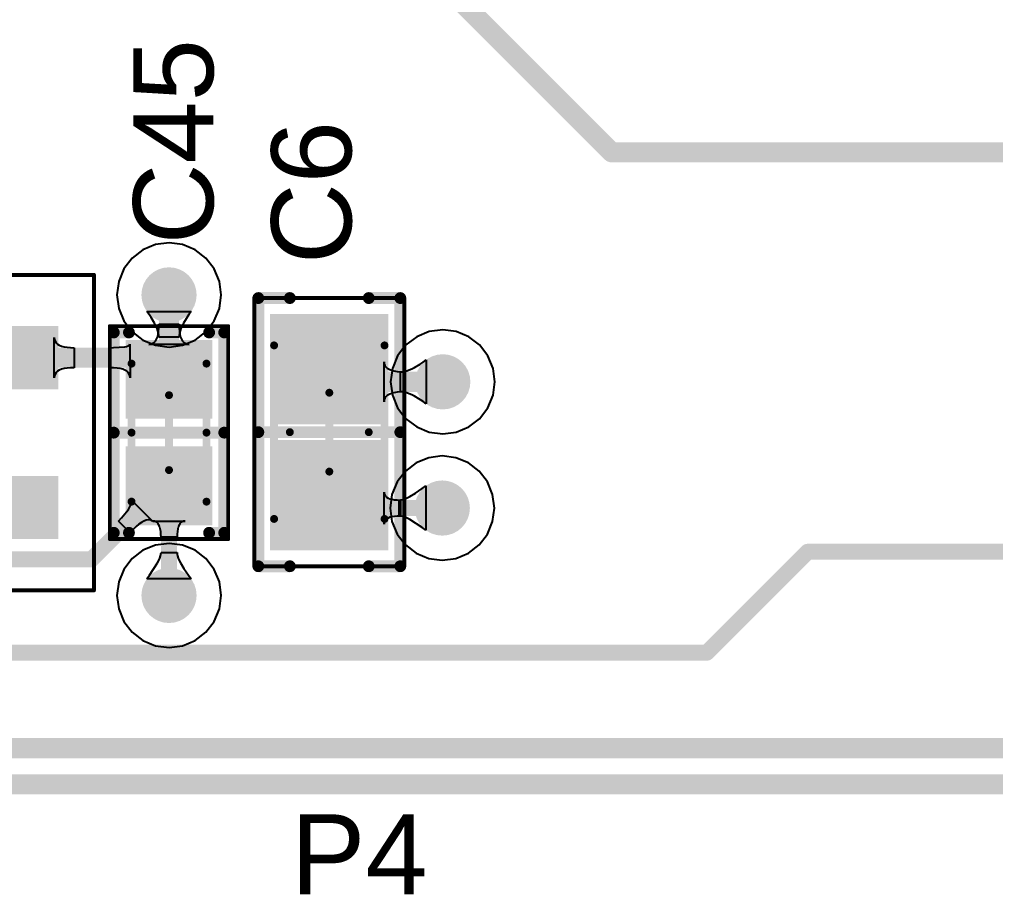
# Model space of a CAD drawing. Header units: inches. Extents: x -0.01 to 3.94, y -0.06 to 4.68.
# Drawn here: x 1.6454 to 2.1324, y 0.6007 to 1.0375 of the extents above; entities that cross this region are included whole.
import ezdxf

# ---------------------------------------------------------------- set-up
doc = ezdxf.new("R2010")
doc.units = ezdxf.units.IN
doc.header["$MEASUREMENT"] = 0
for name, color, linetype in [('Bottom Layer', 5, 'Continuous'), ('Int1 -GND)', 16, 'Continuous'), ('Int2 -PWR)', 76, 'Continuous'), ('Top 3D Body', 56, 'Continuous'), ('Top Courtyard', 56, 'Continuous'), ('Top Layer', 1, 'Continuous'), ('Top Overlay', 2, 'Continuous'), ('Top Paste', 8, 'Continuous'), ('Top Solder', 216, 'Continuous'), ('Via Holes', 16, 'Continuous')]:
    doc.layers.add(name, color=color, linetype=linetype)
doc.styles.add('Arial', font='', dxfattribs={"height": 0.2})
doc.styles.get('Arial').set_extended_font_data('Arial')

# ---------------------------------------------------------------- blocks, each defined once
blk = doc.blocks.new('A3DDA0BC_073E_4B18_9613_F713A7EC1E27_436')
at = {"layer": 'Top Layer'}
for points in [[(-0.07283465, 0.02362255), (-0.07283465, 0.05118165), (-0.02165355, 0.05118165), (-0.02165355, 0.02362255)], [(0.02165335, 0.02362255), (0.02165335, 0.05118165), (0.07283445, 0.05118165), (0.07283445, 0.02362255)], [(-0.07283465, -0.01377945), (-0.07283465, 0.01377965), (-0.02165355, 0.01377965), (-0.02165355, -0.01377945)], [(-0.07283465, -0.05118145), (-0.07283465, -0.02362235), (-0.02165355, -0.02362235), (-0.02165355, -0.05118145)], [(0.02165335, -0.05118145), (0.02165335, -0.02362235), (0.07283445, -0.02362235), (0.07283445, -0.05118145)]]:
    blk.add_hatch(color=1, dxfattribs=at).paths.add_polyline_path(points)
at = {"layer": 'Top Paste'}
for points in [[(-0.07283465, 0.02362255), (-0.07283465, 0.05118165), (-0.02165355, 0.05118165), (-0.02165355, 0.02362255)], [(0.02165335, 0.02362255), (0.02165335, 0.05118165), (0.07283445, 0.05118165), (0.07283445, 0.02362255)], [(-0.07283465, -0.01377945), (-0.07283465, 0.01377965), (-0.02165355, 0.01377965), (-0.02165355, -0.01377945)], [(-0.07283465, -0.05118145), (-0.07283465, -0.02362235), (-0.02165355, -0.02362235), (-0.02165355, -0.05118145)], [(0.02165335, -0.05118145), (0.02165335, -0.02362235), (0.07283445, -0.02362235), (0.07283445, -0.05118145)]]:
    blk.add_hatch(color=8, dxfattribs=at).paths.add_polyline_path(points)
at = {"layer": 'Top Solder'}
for points in [[(-0.07480315, 0.02165405), (-0.07480315, 0.05315015), (-0.01968505, 0.05315015), (-0.01968505, 0.02165405)], [(0.01968485, 0.02165405), (0.01968485, 0.05315015), (0.07480295, 0.05315015), (0.07480295, 0.02165405)], [(-0.07480315, -0.01574795), (-0.07480315, 0.01574815), (-0.01968505, 0.01574815), (-0.01968505, -0.01574795)], [(-0.07480315, -0.05314995), (-0.07480315, -0.02165385), (-0.01968505, -0.02165385), (-0.01968505, -0.05314995)], [(0.01968485, -0.05314995), (0.01968485, -0.02165385), (0.07480295, -0.02165385), (0.07480295, -0.05314995)]]:
    blk.add_hatch(color=216, dxfattribs=at).paths.add_polyline_path(points)
at = {"layer": 'Top 3D Body'}
for points in [[(-0.0334641, -0.0590559, 0.003937, 0.003937, 0), (-0.0334641, 0.0590561, 0.003937, 0.003937, 0)], [(-0.0334641, 0.0590561, 0.003937, 0.003937, 0), (0.0334639, 0.0590561, 0.003937, 0.003937, 0)], [(0.0334639, -0.0590559, 0.003937, 0.003937, 0), (0.0334639, 0.0590561, 0.003937, 0.003937, 0)], [(-0.0334641, -0.0590559, 0.003937, 0.003937, 0), (0.0334639, -0.0590559, 0.003937, 0.003937, 0)]]:
    blk.add_lwpolyline(points, format="xyseb", dxfattribs=at)
for points in [[(-0.0344483, 0.0590561, 0.0019685, 0.0019685, 1), (-0.0324799, 0.0590561, 0.0019685, 0.0019685, 1)], [(-0.0344483, 0.0590561, 0.0019685, 0.0019685, 1), (-0.0324799, 0.0590561, 0.0019685, 0.0019685, 1)], [(0.0324797, 0.0590561, 0.0019685, 0.0019685, 1), (0.0344481, 0.0590561, 0.0019685, 0.0019685, 1)], [(0.0324797, 0.0590561, 0.0019685, 0.0019685, 1), (0.0344481, 0.0590561, 0.0019685, 0.0019685, 1)], [(-0.0344483, -0.0590559, 0.0019685, 0.0019685, 1), (-0.0324799, -0.0590559, 0.0019685, 0.0019685, 1)], [(-0.0344483, -0.0590559, 0.0019685, 0.0019685, 1), (-0.0324799, -0.0590559, 0.0019685, 0.0019685, 1)], [(0.0324797, -0.0590559, 0.0019685, 0.0019685, 1), (0.0344481, -0.0590559, 0.0019685, 0.0019685, 1)], [(0.0324797, -0.0590559, 0.0019685, 0.0019685, 1), (0.0344481, -0.0590559, 0.0019685, 0.0019685, 1)]]:
    blk.add_lwpolyline(points, format="xyseb", close=True, dxfattribs=at)
at = {"layer": 'Top Courtyard'}
for points in [[(-0.0925201, -0.0787399, 0.0019685, 0.0019685, 0), (-0.0925201, 0.0787401, 0.0019685, 0.0019685, 0)], [(-0.0925201, 0.0787401, 0.0019685, 0.0019685, 0), (0.0925199, 0.0787401, 0.0019685, 0.0019685, 0)], [(0.0925199, -0.0787399, 0.0019685, 0.0019685, 0), (0.0925199, 0.0787401, 0.0019685, 0.0019685, 0)], [(-1e-07, -0.0196859, 0.003937, 0.003937, 0), (-1e-07, 0.0196861, 0.003937, 0.003937, 0)], [(-0.0196841, 1e-07, 0.003937, 0.003937, 0), (0.0196859, 1e-07, 0.003937, 0.003937, 0)], [(-0.0925201, -0.0787399, 0.0019685, 0.0019685, 0), (0.0925199, -0.0787399, 0.0019685, 0.0019685, 0)]]:
    blk.add_lwpolyline(points, format="xyseb", dxfattribs=at)
for points in [[(-0.0930122, 0.0787401, 0.0009842, 0.0009842, 1), (-0.092028, 0.0787401, 0.0009842, 0.0009842, 1)], [(-0.0930122, 0.0787401, 0.0009842, 0.0009842, 1), (-0.092028, 0.0787401, 0.0009842, 0.0009842, 1)], [(0.0920278, 0.0787401, 0.0009842, 0.0009842, 1), (0.093012, 0.0787401, 0.0009842, 0.0009842, 1)], [(0.0920278, 0.0787401, 0.0009842, 0.0009842, 1), (0.093012, 0.0787401, 0.0009842, 0.0009842, 1)], [(-0.0009843, 0.0196861, 0.0019685, 0.0019685, 1), (0.0009841, 0.0196861, 0.0019685, 0.0019685, 1)], [(-0.0206683, 1e-07, 0.0019685, 0.0019685, 1), (-0.0186999, 1e-07, 0.0019685, 0.0019685, 1)], [(0.0187017, 1e-07, 0.0019685, 0.0019685, 1), (0.0206701, 1e-07, 0.0019685, 0.0019685, 1)], [(-0.0009843, -0.0196859, 0.0019685, 0.0019685, 1), (0.0009841, -0.0196859, 0.0019685, 0.0019685, 1)], [(-0.0930122, -0.0787399, 0.0009842, 0.0009842, 1), (-0.092028, -0.0787399, 0.0009842, 0.0009842, 1)], [(-0.0930122, -0.0787399, 0.0009842, 0.0009842, 1), (-0.092028, -0.0787399, 0.0009842, 0.0009842, 1)], [(0.0920278, -0.0787399, 0.0009842, 0.0009842, 1), (0.093012, -0.0787399, 0.0009842, 0.0009842, 1)], [(0.0920278, -0.0787399, 0.0009842, 0.0009842, 1), (0.093012, -0.0787399, 0.0009842, 0.0009842, 1)]]:
    blk.add_lwpolyline(points, format="xyseb", close=True, dxfattribs=at)
at = {"layer": 'Top Overlay'}
for points in [[(-0.0423228, 0.0728347, 0.0098425, 0.0098425, 1), (-0.0521654, 0.0728347, 0.0098425, 0.0098425, 1)], [(-0.054626, 0.0728347, 0.0049212, 0.0049212, 1), (-0.0497048, 0.0728347, 0.0049212, 0.0049212, 1)], [(-0.0447834, 0.0728347, 0.0049212, 0.0049212, 1), (-0.0398622, 0.0728347, 0.0049212, 0.0049212, 1)], [(-0.0078746, 0.0590561, 0.003937, 0.003937, 1), (-0.0039376, 0.0590561, 0.003937, 0.003937, 1)], [(-0.0078746, 0.0590561, 0.003937, 0.003937, 1), (-0.0039376, 0.0590561, 0.003937, 0.003937, 1)], [(0.0039374, 0.0590561, 0.003937, 0.003937, 1), (0.0078744, 0.0590561, 0.003937, 0.003937, 1)], [(0.0039374, 0.0590561, 0.003937, 0.003937, 1), (0.0078744, 0.0590561, 0.003937, 0.003937, 1)], [(-0.0078746, -0.0590559, 0.003937, 0.003937, 1), (-0.0039376, -0.0590559, 0.003937, 0.003937, 1)], [(-0.0078746, -0.0590559, 0.003937, 0.003937, 1), (-0.0039376, -0.0590559, 0.003937, 0.003937, 1)], [(0.0039374, -0.0590559, 0.003937, 0.003937, 1), (0.0078744, -0.0590559, 0.003937, 0.003937, 1)], [(0.0039374, -0.0590559, 0.003937, 0.003937, 1), (0.0078744, -0.0590559, 0.003937, 0.003937, 1)]]:
    blk.add_lwpolyline(points, format="xyseb", close=True, dxfattribs=at)
for points in [[(-0.0059061, 0.0590561, 0.007874, 0.007874, 0), (0.0059059, 0.0590561, 0.007874, 0.007874, 0)], [(-0.0059061, -0.0590559, 0.007874, 0.007874, 0), (-0.0059061, 0.0590561, 0.007874, 0.007874, 0)], [(0.0059059, -0.0590559, 0.007874, 0.007874, 0), (0.0059059, 0.0590561, 0.007874, 0.007874, 0)], [(-0.0059061, -0.0590559, 0.007874, 0.007874, 0), (0.0059059, -0.0590559, 0.007874, 0.007874, 0)]]:
    blk.add_lwpolyline(points, format="xyseb", dxfattribs=at)
blk = doc.blocks.new('CAP_0603_1608_586')
at = {"layer": 'Top Layer'}
for points in [[(-0.04429065, -0.01968495), (-0.04429065, 0.01968515), (-0.008857550000000002, 0.01968515), (-0.008857549999999997, -0.01968495)], [(0.008857350000000003, -0.01968495), (0.008857349999999996, 0.01968515), (0.04429045, 0.01968515), (0.04429045, -0.01968495)]]:
    blk.add_hatch(color=1, dxfattribs=at).paths.add_polyline_path(points)
at = {"layer": 'Top Paste'}
for points in [[(-0.04429065, -0.01968495), (-0.04429065, 0.01968515), (-0.008857550000000002, 0.01968515), (-0.008857549999999997, -0.01968495)], [(0.008857350000000003, -0.01968495), (0.008857349999999996, 0.01968515), (0.04429045, 0.01968515), (0.04429045, -0.01968495)]]:
    blk.add_hatch(color=8, dxfattribs=at).paths.add_polyline_path(points)
at = {"layer": 'Top Solder'}
for points in [[(-0.04625915, -0.02165345), (-0.04625915, 0.02165365), (-0.006889050000000003, 0.02165365), (-0.006889049999999997, -0.02165345)], [(0.006888850000000003, -0.02165345), (0.006888849999999997, 0.02165365), (0.04625895, 0.02165365), (0.04625895, -0.02165345)]]:
    blk.add_hatch(color=216, dxfattribs=at).paths.add_polyline_path(points)
at = {"layer": 'Top 3D Body'}
for points in [[(0.0344479, 0.0187001, 0.003937, 0.003937, 0), (-0.0344481, 0.0187001, 0.003937, 0.003937, 0)], [(-0.0344481, -0.0186999, 0.003937, 0.003937, 0), (-0.0344481, 0.0187001, 0.003937, 0.003937, 0)], [(0.0344479, -0.0186999, 0.003937, 0.003937, 0), (0.0344479, 0.0187001, 0.003937, 0.003937, 0)], [(0.0344479, -0.0186999, 0.003937, 0.003937, 0), (-0.0344481, -0.0186999, 0.003937, 0.003937, 0)]]:
    blk.add_lwpolyline(points, format="xyseb", dxfattribs=at)
for points in [[(-0.0354323, 0.0187001, 0.0019685, 0.0019685, 1), (-0.0334639, 0.0187001, 0.0019685, 0.0019685, 1)], [(-0.0354323, 0.0187001, 0.0019685, 0.0019685, 1), (-0.0334639, 0.0187001, 0.0019685, 0.0019685, 1)], [(0.0334637, 0.0187001, 0.0019685, 0.0019685, 1), (0.0354321, 0.0187001, 0.0019685, 0.0019685, 1)], [(0.0334637, 0.0187001, 0.0019685, 0.0019685, 1), (0.0354321, 0.0187001, 0.0019685, 0.0019685, 1)], [(-0.0354323, -0.0186999, 0.0019685, 0.0019685, 1), (-0.0334639, -0.0186999, 0.0019685, 0.0019685, 1)], [(-0.0354323, -0.0186999, 0.0019685, 0.0019685, 1), (-0.0334639, -0.0186999, 0.0019685, 0.0019685, 1)], [(0.0334637, -0.0186999, 0.0019685, 0.0019685, 1), (0.0354321, -0.0186999, 0.0019685, 0.0019685, 1)], [(0.0334637, -0.0186999, 0.0019685, 0.0019685, 1), (0.0354321, -0.0186999, 0.0019685, 0.0019685, 1)]]:
    blk.add_lwpolyline(points, format="xyseb", close=True, dxfattribs=at)
at = {"layer": 'Top Courtyard'}
for points in [[(0.0531499, 0.0295281, 0.0019685, 0.0019685, 0), (-0.0531501, 0.0295281, 0.0019685, 0.0019685, 0)], [(-0.0531501, -0.0295279, 0.0019685, 0.0019685, 0), (-0.0531501, 0.0295281, 0.0019685, 0.0019685, 0)], [(0.0531499, -0.0295279, 0.0019685, 0.0019685, 0), (0.0531499, 0.0295281, 0.0019685, 0.0019685, 0)], [(-1e-07, -0.0186999, 0.003937, 0.003937, 0), (-1e-07, 0.0187001, 0.003937, 0.003937, 0)], [(0.0186999, 1e-07, 0.003937, 0.003937, 0), (-0.0187001, 1e-07, 0.003937, 0.003937, 0)], [(0.0531499, -0.0295279, 0.0019685, 0.0019685, 0), (-0.0531501, -0.0295279, 0.0019685, 0.0019685, 0)]]:
    blk.add_lwpolyline(points, format="xyseb", dxfattribs=at)
for points in [[(-0.0536422, 0.0295281, 0.0009842, 0.0009842, 1), (-0.052658, 0.0295281, 0.0009842, 0.0009842, 1)], [(-0.0536422, 0.0295281, 0.0009842, 0.0009842, 1), (-0.052658, 0.0295281, 0.0009842, 0.0009842, 1)], [(0.0526578, 0.0295281, 0.0009842, 0.0009842, 1), (0.053642, 0.0295281, 0.0009842, 0.0009842, 1)], [(0.0526578, 0.0295281, 0.0009842, 0.0009842, 1), (0.053642, 0.0295281, 0.0009842, 0.0009842, 1)], [(-0.0009843, 0.0187001, 0.0019685, 0.0019685, 1), (0.0009841, 0.0187001, 0.0019685, 0.0019685, 1)], [(-0.0196843, 1e-07, 0.0019685, 0.0019685, 1), (-0.0177159, 1e-07, 0.0019685, 0.0019685, 1)], [(0.0177157, 1e-07, 0.0019685, 0.0019685, 1), (0.0196841, 1e-07, 0.0019685, 0.0019685, 1)], [(-0.0009843, -0.0186999, 0.0019685, 0.0019685, 1), (0.0009841, -0.0186999, 0.0019685, 0.0019685, 1)], [(-0.0536422, -0.0295279, 0.0009842, 0.0009842, 1), (-0.052658, -0.0295279, 0.0009842, 0.0009842, 1)], [(-0.0536422, -0.0295279, 0.0009842, 0.0009842, 1), (-0.052658, -0.0295279, 0.0009842, 0.0009842, 1)], [(0.0526578, -0.0295279, 0.0009842, 0.0009842, 1), (0.053642, -0.0295279, 0.0009842, 0.0009842, 1)], [(0.0526578, -0.0295279, 0.0009842, 0.0009842, 1), (0.053642, -0.0295279, 0.0009842, 0.0009842, 1)]]:
    blk.add_lwpolyline(points, format="xyseb", close=True, dxfattribs=at)
at = {"layer": 'Top Overlay'}
for points in [[(-0.0500001, 0.0200001, 0.0059055, 0.0059055, 0), (-0.0500001, 0.0275601, 0.0059055, 0.0059055, 0)], [(0.0499999, 0.0275601, 0.0059055, 0.0059055, 0), (-0.0500001, 0.0275601, 0.0059055, 0.0059055, 0)], [(-1e-07, -0.0275599, 0.0059055, 0.0059055, 0), (-1e-07, 0.0275601, 0.0059055, 0.0059055, 0)], [(0.0499999, 0.0200001, 0.0059055, 0.0059055, 0), (0.0499999, 0.0275601, 0.0059055, 0.0059055, 0)], [(-0.0500001, -0.0275599, 0.0059055, 0.0059055, 0), (-0.0500001, -0.0199999, 0.0059055, 0.0059055, 0)], [(0.0499999, -0.0275599, 0.0059055, 0.0059055, 0), (0.0499999, -0.0199999, 0.0059055, 0.0059055, 0)], [(0.0499999, -0.0275599, 0.0059055, 0.0059055, 0), (-0.0500001, -0.0275599, 0.0059055, 0.0059055, 0)]]:
    blk.add_lwpolyline(points, format="xyseb", dxfattribs=at)
for points in [[(-0.0514765, 0.0275601, 0.0029527, 0.0029527, 1), (-0.0485237, 0.0275601, 0.0029527, 0.0029527, 1)], [(-0.0514765, 0.0275601, 0.0029527, 0.0029527, 1), (-0.0485237, 0.0275601, 0.0029527, 0.0029527, 1)], [(-0.0014765, 0.0275601, 0.0029527, 0.0029527, 1), (0.0014763, 0.0275601, 0.0029527, 0.0029527, 1)], [(0.0485235, 0.0275601, 0.0029527, 0.0029527, 1), (0.0514763, 0.0275601, 0.0029527, 0.0029527, 1)], [(0.0485235, 0.0275601, 0.0029527, 0.0029527, 1), (0.0514763, 0.0275601, 0.0029527, 0.0029527, 1)], [(-0.0514765, 0.0200001, 0.0029527, 0.0029527, 1), (-0.0485237, 0.0200001, 0.0029527, 0.0029527, 1)], [(0.0485235, 0.0200001, 0.0029527, 0.0029527, 1), (0.0514763, 0.0200001, 0.0029527, 0.0029527, 1)], [(-0.0514765, -0.0199999, 0.0029527, 0.0029527, 1), (-0.0485237, -0.0199999, 0.0029527, 0.0029527, 1)], [(0.0485235, -0.0199999, 0.0029527, 0.0029527, 1), (0.0514763, -0.0199999, 0.0029527, 0.0029527, 1)], [(-0.0514765, -0.0275599, 0.0029527, 0.0029527, 1), (-0.0485237, -0.0275599, 0.0029527, 0.0029527, 1)], [(-0.0514765, -0.0275599, 0.0029527, 0.0029527, 1), (-0.0485237, -0.0275599, 0.0029527, 0.0029527, 1)], [(-0.0014765, -0.0275599, 0.0029527, 0.0029527, 1), (0.0014763, -0.0275599, 0.0029527, 0.0029527, 1)], [(0.0485235, -0.0275599, 0.0029527, 0.0029527, 1), (0.0514763, -0.0275599, 0.0029527, 0.0029527, 1)], [(0.0485235, -0.0275599, 0.0029527, 0.0029527, 1), (0.0514763, -0.0275599, 0.0029527, 0.0029527, 1)]]:
    blk.add_lwpolyline(points, format="xyseb", close=True, dxfattribs=at)
blk = doc.blocks.new('CAP_0805_2012_625')
at = {"layer": 'Top Layer'}
for points in [[(-0.05708675, -0.02755885000000001), (-0.05708675, 0.02755924999999999), (-0.005905650000000006, 0.02755925000000001), (-0.005905649999999994, -0.02755885)], [(0.005905250000000006, -0.02755885000000001), (0.005905249999999994, 0.02755924999999999), (0.05708635, 0.02755925000000001), (0.05708635, -0.02755885)]]:
    blk.add_hatch(color=1, dxfattribs=at).paths.add_polyline_path(points)
at = {"layer": 'Top Paste'}
for points in [[(-0.05708675, -0.02755885000000001), (-0.05708675, 0.02755924999999999), (-0.005905650000000006, 0.02755925000000001), (-0.005905649999999994, -0.02755885)], [(0.005905250000000006, -0.02755885000000001), (0.005905249999999994, 0.02755924999999999), (0.05708635, 0.02755925000000001), (0.05708635, -0.02755885)]]:
    blk.add_hatch(color=8, dxfattribs=at).paths.add_polyline_path(points)
at = {"layer": 'Top Solder'}
for points in [[(-0.05905525, -0.02952735), (-0.05905525, 0.02952774999999999), (-0.003937150000000006, 0.02952775000000001), (-0.003937149999999994, -0.02952734999999999)], [(0.003936750000000006, -0.02952735), (0.003936749999999994, 0.02952774999999999), (0.05905485, 0.02952775000000001), (0.05905485, -0.02952734999999999)]]:
    blk.add_hatch(color=216, dxfattribs=at).paths.add_polyline_path(points)
at = {"layer": 'Top 3D Body'}
for points in [[(0.0433078, 0.0275582, 0.003937, 0.003937, 0), (-0.0433062, 0.0275582, 0.003937, 0.003937, 0)], [(-0.0433062, -0.0275598, 0.003937, 0.003937, 0), (-0.0433062, 0.0275582, 0.003937, 0.003937, 0)], [(0.0433078, -0.0275598, 0.003937, 0.003937, 0), (0.0433078, 0.0275582, 0.003937, 0.003937, 0)], [(0.0433078, -0.0275598, 0.003937, 0.003937, 0), (-0.0433062, -0.0275598, 0.003937, 0.003937, 0)]]:
    blk.add_lwpolyline(points, format="xyseb", dxfattribs=at)
for points in [[(-0.0442904, 0.0275582, 0.0019685, 0.0019685, 1), (-0.042322, 0.0275582, 0.0019685, 0.0019685, 1)], [(-0.0442904, 0.0275582, 0.0019685, 0.0019685, 1), (-0.042322, 0.0275582, 0.0019685, 0.0019685, 1)], [(0.0423236, 0.0275582, 0.0019685, 0.0019685, 1), (0.044292, 0.0275582, 0.0019685, 0.0019685, 1)], [(0.0423236, 0.0275582, 0.0019685, 0.0019685, 1), (0.044292, 0.0275582, 0.0019685, 0.0019685, 1)], [(-0.0442904, -0.0275598, 0.0019685, 0.0019685, 1), (-0.042322, -0.0275598, 0.0019685, 0.0019685, 1)], [(-0.0442904, -0.0275598, 0.0019685, 0.0019685, 1), (-0.042322, -0.0275598, 0.0019685, 0.0019685, 1)], [(0.0423236, -0.0275598, 0.0019685, 0.0019685, 1), (0.044292, -0.0275598, 0.0019685, 0.0019685, 1)], [(0.0423236, -0.0275598, 0.0019685, 0.0019685, 1), (0.044292, -0.0275598, 0.0019685, 0.0019685, 1)]]:
    blk.add_lwpolyline(points, format="xyseb", close=True, dxfattribs=at)
at = {"layer": 'Top Courtyard'}
for points in [[(0.0669298, 0.0374022, 0.0019685, 0.0019685, 0), (-0.0669282, 0.0374022, 0.0019685, 0.0019685, 0)], [(-0.0669282, -0.0374018, 0.0019685, 0.0019685, 0), (-0.0669282, 0.0374022, 0.0019685, 0.0019685, 0)], [(0.0669298, -0.0374018, 0.0019685, 0.0019685, 0), (0.0669298, 0.0374022, 0.0019685, 0.0019685, 0)], [(-2e-07, -0.0196858, 0.003937, 0.003937, 0), (-2e-07, 0.0196842, 0.003937, 0.003937, 0)], [(0.0196858, 2e-07, 0.003937, 0.003937, 0), (-0.0196842, 2e-07, 0.003937, 0.003937, 0)], [(0.0669298, -0.0374018, 0.0019685, 0.0019685, 0), (-0.0669282, -0.0374018, 0.0019685, 0.0019685, 0)]]:
    blk.add_lwpolyline(points, format="xyseb", dxfattribs=at)
for points in [[(-0.0674203, 0.0374022, 0.0009842, 0.0009842, 1), (-0.0664361, 0.0374022, 0.0009842, 0.0009842, 1)], [(-0.0674203, 0.0374022, 0.0009842, 0.0009842, 1), (-0.0664361, 0.0374022, 0.0009842, 0.0009842, 1)], [(0.0664377, 0.0374022, 0.0009842, 0.0009842, 1), (0.0674219, 0.0374022, 0.0009842, 0.0009842, 1)], [(0.0664377, 0.0374022, 0.0009842, 0.0009842, 1), (0.0674219, 0.0374022, 0.0009842, 0.0009842, 1)], [(-0.0009844, 0.0196842, 0.0019685, 0.0019685, 1), (0.000984, 0.0196842, 0.0019685, 0.0019685, 1)], [(-0.0206684, 2e-07, 0.0019685, 0.0019685, 1), (-0.0187, 2e-07, 0.0019685, 0.0019685, 1)], [(0.0187016, 2e-07, 0.0019685, 0.0019685, 1), (0.02067, 2e-07, 0.0019685, 0.0019685, 1)], [(-0.0009844, -0.0196858, 0.0019685, 0.0019685, 1), (0.000984, -0.0196858, 0.0019685, 0.0019685, 1)], [(-0.0674203, -0.0374018, 0.0009842, 0.0009842, 1), (-0.0664361, -0.0374018, 0.0009842, 0.0009842, 1)], [(-0.0674203, -0.0374018, 0.0009842, 0.0009842, 1), (-0.0664361, -0.0374018, 0.0009842, 0.0009842, 1)], [(0.0664377, -0.0374018, 0.0009842, 0.0009842, 1), (0.0674219, -0.0374018, 0.0009842, 0.0009842, 1)], [(0.0664377, -0.0374018, 0.0009842, 0.0009842, 1), (0.0674219, -0.0374018, 0.0009842, 0.0009842, 1)]]:
    blk.add_lwpolyline(points, format="xyseb", close=True, dxfattribs=at)
at = {"layer": 'Top Overlay'}
for points in [[(-0.0669282, 0.0196842, 0.0059055, 0.0059055, 0), (-0.0669282, 0.0354322, 0.0059055, 0.0059055, 0)], [(0.0669298, 0.0354322, 0.0059055, 0.0059055, 0), (-0.0669282, 0.0354322, 0.0059055, 0.0059055, 0)], [(-2e-07, -0.0354338, 0.0059055, 0.0059055, 0), (-2e-07, 0.0354322, 0.0059055, 0.0059055, 0)], [(0.0669298, 0.0196842, 0.0059055, 0.0059055, 0), (0.0669298, 0.0354322, 0.0059055, 0.0059055, 0)], [(-0.0669282, -0.0354338, 0.0059055, 0.0059055, 0), (-0.0669282, -0.0196858, 0.0059055, 0.0059055, 0)], [(0.0669298, -0.0354338, 0.0059055, 0.0059055, 0), (0.0669298, -0.0196858, 0.0059055, 0.0059055, 0)], [(0.0669298, -0.0354338, 0.0059055, 0.0059055, 0), (-0.0669282, -0.0354338, 0.0059055, 0.0059055, 0)]]:
    blk.add_lwpolyline(points, format="xyseb", dxfattribs=at)
for points in [[(-0.0684046, 0.0354322, 0.0029527, 0.0029527, 1), (-0.0654518, 0.0354322, 0.0029527, 0.0029527, 1)], [(-0.0684046, 0.0354322, 0.0029527, 0.0029527, 1), (-0.0654518, 0.0354322, 0.0029527, 0.0029527, 1)], [(-0.0014766, 0.0354322, 0.0029527, 0.0029527, 1), (0.0014762, 0.0354322, 0.0029527, 0.0029527, 1)], [(0.0654534, 0.0354322, 0.0029527, 0.0029527, 1), (0.0684062, 0.0354322, 0.0029527, 0.0029527, 1)], [(0.0654534, 0.0354322, 0.0029527, 0.0029527, 1), (0.0684062, 0.0354322, 0.0029527, 0.0029527, 1)], [(-0.0684046, 0.0196842, 0.0029527, 0.0029527, 1), (-0.0654518, 0.0196842, 0.0029527, 0.0029527, 1)], [(0.0654534, 0.0196842, 0.0029527, 0.0029527, 1), (0.0684062, 0.0196842, 0.0029527, 0.0029527, 1)], [(-0.0684046, -0.0196858, 0.0029527, 0.0029527, 1), (-0.0654518, -0.0196858, 0.0029527, 0.0029527, 1)], [(0.0654534, -0.0196858, 0.0029527, 0.0029527, 1), (0.0684062, -0.0196858, 0.0029527, 0.0029527, 1)], [(-0.0684046, -0.0354338, 0.0029527, 0.0029527, 1), (-0.0654518, -0.0354338, 0.0029527, 0.0029527, 1)], [(-0.0684046, -0.0354338, 0.0029527, 0.0029527, 1), (-0.0654518, -0.0354338, 0.0029527, 0.0029527, 1)], [(-0.0014766, -0.0354338, 0.0029527, 0.0029527, 1), (0.0014762, -0.0354338, 0.0029527, 0.0029527, 1)], [(0.0654534, -0.0354338, 0.0029527, 0.0029527, 1), (0.0684062, -0.0354338, 0.0029527, 0.0029527, 1)], [(0.0654534, -0.0354338, 0.0029527, 0.0029527, 1), (0.0684062, -0.0354338, 0.0029527, 0.0029527, 1)]]:
    blk.add_lwpolyline(points, format="xyseb", close=True, dxfattribs=at)

msp = doc.modelspace()

# ---------------------------------------------------------------- hatches: boundary and pattern name
at = {"layer": 'Bottom Layer'}
h = msp.add_hatch(color=5, dxfattribs=at)
edge = h.paths.add_edge_path()
edge.add_arc((1.72, 0.9), 0.0137795, 0, 360)
h = msp.add_hatch(color=5, dxfattribs=at)
edge = h.paths.add_edge_path()
edge.add_arc((1.8566148, 0.8566148), 0.0137795, 0, 360)
h = msp.add_hatch(color=5, dxfattribs=at)
edge = h.paths.add_edge_path()
edge.add_arc((1.8563772, 0.7936228), 0.0137795, 0, 360)
h = msp.add_hatch(color=5, dxfattribs=at)
edge = h.paths.add_edge_path()
edge.add_arc((1.7200001, 0.7500001), 0.0137795, 0, 360)
at = {"layer": 'Int1 -GND)'}
h = msp.add_hatch(color=7, dxfattribs=at)
edge = h.paths.add_edge_path()
edge.add_arc((1.72, 0.9), 0.0137795, 0, 360)
h = msp.add_hatch(color=7, dxfattribs=at)
edge = h.paths.add_edge_path()
edge.add_arc((1.8566148, 0.8566148), 0.0137795, 0, 360)
h = msp.add_hatch(color=7, dxfattribs=at)
edge = h.paths.add_edge_path()
edge.add_arc((1.8563772, 0.7936228), 0.0137795, 0, 360)
h = msp.add_hatch(color=7, dxfattribs=at)
edge = h.paths.add_edge_path()
edge.add_arc((1.7200001, 0.7500001), 0.0137795, 0, 360)
at = {"layer": 'Int2 -PWR)'}
h = msp.add_hatch(color=7, dxfattribs=at)
edge = h.paths.add_edge_path()
edge.add_arc((1.72, 0.9), 0.0137795, 0, 360)
h = msp.add_hatch(color=7, dxfattribs=at)
edge = h.paths.add_edge_path()
edge.add_arc((1.8566148, 0.8566148), 0.0137795, 0, 360)
h = msp.add_hatch(color=7, dxfattribs=at)
edge = h.paths.add_edge_path()
edge.add_arc((1.8563772, 0.7936228), 0.0137795, 0, 360)
h = msp.add_hatch(color=7, dxfattribs=at)
edge = h.paths.add_edge_path()
edge.add_arc((1.7200001, 0.7500001), 0.0137795, 0, 360)
at = {"layer": 'Top Layer'}
h = msp.add_hatch(color=1, dxfattribs=at)
edge = h.paths.add_edge_path()
edge.add_arc((1.72, 0.9), 0.0137795, 0, 360)
h = msp.add_hatch(color=1, dxfattribs=at)
edge = h.paths.add_edge_path()
edge.add_arc((1.8566148, 0.8566148), 0.0137795, 0, 360)
h = msp.add_hatch(color=1, dxfattribs=at)
edge = h.paths.add_edge_path()
edge.add_arc((1.8563772, 0.7936228), 0.0137795, 0, 360)
h = msp.add_hatch(color=1, dxfattribs=at)
edge = h.paths.add_edge_path()
edge.add_arc((1.7200001, 0.7500001), 0.0137795, 0, 360)
at = {"layer": 'Via Holes'}
h = msp.add_hatch(color=7, dxfattribs=at)
edge = h.paths.add_edge_path()
edge.add_arc((1.72, 0.9), 0.0068897, 0, 360)
h = msp.add_hatch(color=7, dxfattribs=at)
edge = h.paths.add_edge_path()
edge.add_arc((1.8566148, 0.8566148), 0.0068897, 0, 360)
h = msp.add_hatch(color=7, dxfattribs=at)
edge = h.paths.add_edge_path()
edge.add_arc((1.8563772, 0.7936228), 0.0068897, 0, 360)
h = msp.add_hatch(color=7, dxfattribs=at)
edge = h.paths.add_edge_path()
edge.add_arc((1.7200001, 0.7500001), 0.0068897, 0, 360)

# ---------------------------------------------------------------- linework, layer by layer
at = {"layer": 'Bottom Layer'}
for points in [[(1.7132204, 1.1989076, 0.01, 0.01, 0), (1.9409943, 0.9711337, 0.01, 0.01, 0)], [(1.9409943, 0.9711337, 0.01, 0.01, 0), (2.1988663, 0.9711337, 0.01, 0.01, 0)], [(0.8729095, 0.6737627, 0.01, 0.01, 0), (2.4016349, 0.6737627, 0.01, 0.01, 0)], [(0.8654537, 0.6557627, 0.01, 0.01, 0), (2.4536385, 0.6557627, 0.01, 0.01, 0)]]:
    msp.add_lwpolyline(points, format="xyseb", dxfattribs=at)
msp.add_lwpolyline([(1.9384943, 0.9711337, 0.005, 0.005, 1), (1.9434943, 0.9711337, 0.005, 0.005, 1)], format="xyseb", close=True, dxfattribs=at)
msp.add_lwpolyline([(1.9384943, 0.9711337, 0.005, 0.005, 1), (1.9434943, 0.9711337, 0.005, 0.005, 1)], format="xyseb", close=True, dxfattribs=at)
at = {"layer": 'Int1 -GND)'}
for p, q in [((1.72, 0.926002), (1.7132702, 0.925116)), ((1.7267298, 0.925116), (1.72, 0.926002)), ((1.706999, 0.9225184), (1.7016138, 0.9183862)), ((1.7132702, 0.925116), (1.706999, 0.9225184)), ((1.733001, 0.9225184), (1.7267298, 0.925116)), ((1.7383862, 0.9183862), (1.733001, 0.9225184)), ((1.7016138, 0.9183862), (1.6974816, 0.913001)), ((1.7425184, 0.913001), (1.7383862, 0.9183862)), ((1.6974816, 0.913001), (1.694884, 0.9067298)), ((1.745116, 0.9067298), (1.7425184, 0.913001)), ((1.694884, 0.9067298), (1.693998, 0.9)), ((1.746002, 0.9), (1.745116, 0.9067298)), ((1.693998, 0.9), (1.694884, 0.8932702)), ((1.745116, 0.8932702), (1.746002, 0.9)), ((1.694884, 0.8932702), (1.6974816, 0.886999)), ((1.7425184, 0.886999), (1.745116, 0.8932702)), ((1.6974816, 0.886999), (1.7016138, 0.8816138)), ((1.7383862, 0.8816138), (1.7425184, 0.886999)), ((1.7016138, 0.8816138), (1.706999, 0.8774816)), ((1.733001, 0.8774816), (1.7383862, 0.8816138)), ((1.849885, 0.8817308), (1.8436138, 0.8791332)), ((1.8566148, 0.8826168), (1.849885, 0.8817308)), ((1.8633446, 0.8817308), (1.8566148, 0.8826168)), ((1.8696158, 0.8791332), (1.8633446, 0.8817308)), ((1.706999, 0.8774816), (1.7132702, 0.874884)), ((1.7267298, 0.874884), (1.733001, 0.8774816)), ((1.8436138, 0.8791332), (1.8382286, 0.875001)), ((1.875001, 0.875001), (1.8696158, 0.8791332)), ((1.7132702, 0.874884), (1.72, 0.873998)), ((1.72, 0.873998), (1.7267298, 0.874884)), ((1.8382286, 0.875001), (1.8340964, 0.8696158)), ((1.8791332, 0.8696158), (1.875001, 0.875001)), ((1.8340964, 0.8696158), (1.8314988, 0.8633446)), ((1.8817308, 0.8633446), (1.8791332, 0.8696158)), ((1.8314988, 0.8633446), (1.8306128, 0.8566148)), ((1.8826168, 0.8566148), (1.8817308, 0.8633446)), ((1.8306128, 0.8566148), (1.8314988, 0.849885)), ((1.8817308, 0.849885), (1.8826168, 0.8566148)), ((1.8314988, 0.849885), (1.8340964, 0.8436138)), ((1.8791332, 0.8436138), (1.8817308, 0.849885)), ((1.8340964, 0.8436138), (1.8382286, 0.8382286)), ((1.875001, 0.8382286), (1.8791332, 0.8436138)), ((1.8382286, 0.8382286), (1.8436138, 0.8340964)), ((1.8696158, 0.8340964), (1.875001, 0.8382286)), ((1.8436138, 0.8340964), (1.849885, 0.8314988)), ((1.8633446, 0.8314988), (1.8696158, 0.8340964)), ((1.849885, 0.8314988), (1.8566148, 0.8306128)), ((1.8566148, 0.8306128), (1.8633446, 0.8314988))]:
    msp.add_line(p, q, dxfattribs=at)
at = {"layer": 'Int2 -PWR)'}
for p, q in [((1.8496474, 0.8187388), (1.8433762, 0.8161412)), ((1.8563772, 0.8196248), (1.8496474, 0.8187388)), ((1.863107, 0.8187388), (1.8563772, 0.8196248)), ((1.8693782, 0.8161412), (1.863107, 0.8187388)), ((1.8433762, 0.8161412), (1.837991, 0.812009)), ((1.8747634, 0.812009), (1.8693782, 0.8161412)), ((1.837991, 0.812009), (1.8338588, 0.8066238)), ((1.8788956, 0.8066238), (1.8747634, 0.812009)), ((1.8338588, 0.8066238), (1.8312612, 0.8003526)), ((1.8814932, 0.8003526), (1.8788956, 0.8066238)), ((1.8312612, 0.8003526), (1.8303752, 0.7936228)), ((1.8823792, 0.7936228), (1.8814932, 0.8003526)), ((1.8303752, 0.7936228), (1.8312612, 0.786893)), ((1.8814932, 0.786893), (1.8823792, 0.7936228)), ((1.8312612, 0.786893), (1.8338588, 0.7806218)), ((1.8788956, 0.7806218), (1.8814932, 0.786893)), ((1.8338588, 0.7806218), (1.837991, 0.7752366)), ((1.8747634, 0.7752366), (1.8788956, 0.7806218)), ((1.7132703, 0.7751161), (1.7069991, 0.7725185)), ((1.7200001, 0.7760021), (1.7132703, 0.7751161)), ((1.7267299, 0.7751161), (1.7200001, 0.7760021)), ((1.7330011, 0.7725185), (1.7267299, 0.7751161)), ((1.837991, 0.7752366), (1.8433762, 0.7711044)), ((1.8693782, 0.7711044), (1.8747634, 0.7752366)), ((1.7069991, 0.7725185), (1.7016139, 0.7683863)), ((1.7383863, 0.7683863), (1.7330011, 0.7725185)), ((1.8433762, 0.7711044), (1.8496474, 0.7685068)), ((1.863107, 0.7685068), (1.8693782, 0.7711044)), ((1.7016139, 0.7683863), (1.6974817, 0.7630011)), ((1.7425185, 0.7630011), (1.7383863, 0.7683863)), ((1.8496474, 0.7685068), (1.8563772, 0.7676208)), ((1.8563772, 0.7676208), (1.863107, 0.7685068)), ((1.6974817, 0.7630011), (1.6948841, 0.7567299)), ((1.7451161, 0.7567299), (1.7425185, 0.7630011)), ((1.6948841, 0.7567299), (1.6939981, 0.7500001)), ((1.7460021, 0.7500001), (1.7451161, 0.7567299)), ((1.6939981, 0.7500001), (1.6948841, 0.7432703)), ((1.7451161, 0.7432703), (1.7460021, 0.7500001)), ((1.6948841, 0.7432703), (1.6974817, 0.7369991)), ((1.7425185, 0.7369991), (1.7451161, 0.7432703)), ((1.6974817, 0.7369991), (1.7016139, 0.7316139)), ((1.7383863, 0.7316139), (1.7425185, 0.7369991)), ((1.7016139, 0.7316139), (1.7069991, 0.7274817)), ((1.7330011, 0.7274817), (1.7383863, 0.7316139)), ((1.7069991, 0.7274817), (1.7132703, 0.7248841)), ((1.7267299, 0.7248841), (1.7330011, 0.7274817)), ((1.7132703, 0.7248841), (1.7200001, 0.7239981)), ((1.7200001, 0.7239981), (1.7267299, 0.7248841))]:
    msp.add_line(p, q, dxfattribs=at)
at = {"layer": 'Top Layer'}
for p, q in [((1.710125, 0.8901545), (1.7089815, 0.8917254)), ((1.7089815, 0.8917254), (1.7310185, 0.8917254)), ((1.7310185, 0.8917254), (1.729875, 0.8901545)), ((1.7111481, 0.8886475), (1.710125, 0.8901545)), ((1.7128333, 0.8858251), (1.7111481, 0.8886475)), ((1.729875, 0.8901545), (1.7271667, 0.8858251)), ((1.7134954, 0.8845098), (1.7128333, 0.8858251)), ((1.714037, 0.8832584), (1.7134954, 0.8845098)), ((1.7144583, 0.8820709), (1.714037, 0.8832584)), ((1.7147593, 0.8809473), (1.7144583, 0.8820709)), ((1.71455, 0.8802692), (1.7148, 0.8817872)), ((1.7148, 0.8817872), (1.71495, 0.8835076)), ((1.71495, 0.8835076), (1.715, 0.8854304)), ((1.715, 0.8854304), (1.725, 0.8854304)), ((1.725, 0.8854304), (1.72505, 0.8835076)), ((1.72505, 0.8835076), (1.7252, 0.8817872)), ((1.7252, 0.8817872), (1.72545, 0.8802692)), ((1.7255417, 0.8820709), (1.7252407, 0.8809473)), ((1.725963, 0.8832584), (1.7255417, 0.8820709)), ((1.7265046, 0.8845098), (1.725963, 0.8832584)), ((1.7271667, 0.8858251), (1.7265046, 0.8845098)), ((1.6627144, 0.8586619), (1.6627144, 0.8786619)), ((1.6627144, 0.8786619), (1.6628144, 0.8777119)), ((1.6628144, 0.8777119), (1.6631144, 0.8768619)), ((1.6631144, 0.8768619), (1.6636144, 0.8761119)), ((1.71255, 0.8762212), (1.7132, 0.8769296)), ((1.7132, 0.8769296), (1.71375, 0.8778404)), ((1.71375, 0.8778404), (1.7142, 0.8789536)), ((1.7142, 0.8789536), (1.71455, 0.8802692)), ((1.7149398, 0.8798877), (1.7147593, 0.8809473)), ((1.715, 0.8788919), (1.7149398, 0.8798877)), ((1.725, 0.8788919), (1.715, 0.8788919)), ((1.7250602, 0.8798877), (1.725, 0.8788919)), ((1.7252407, 0.8809473), (1.7250602, 0.8798877)), ((1.72545, 0.8802692), (1.7258, 0.8789536)), ((1.7258, 0.8789536), (1.72625, 0.8778404)), ((1.72625, 0.8778404), (1.7268, 0.8769296)), ((1.7268, 0.8769296), (1.72745, 0.8762212)), ((1.6636144, 0.8761119), (1.6643144, 0.8754619)), ((1.6643144, 0.8754619), (1.6652144, 0.8749119)), ((1.6652144, 0.8749119), (1.6663144, 0.8744619)), ((1.6663144, 0.8744619), (1.6676144, 0.8741119)), ((1.6676144, 0.8741119), (1.6691144, 0.8738619)), ((1.6691144, 0.8738619), (1.6708144, 0.8737119)), ((1.6708144, 0.8737119), (1.6727144, 0.8736619)), ((1.6727144, 0.8736619), (1.6727144, 0.8636619)), ((1.6904351, 0.8736619), (1.6923351, 0.8736796)), ((1.6904351, 0.8636619), (1.6904351, 0.8736619)), ((1.6923351, 0.8736796), (1.6979351, 0.874104)), ((1.6979351, 0.874104), (1.6988351, 0.8742986)), ((1.6988351, 0.8742986), (1.6995351, 0.8745285)), ((1.6995351, 0.8745285), (1.7000351, 0.8747937)), ((1.7000351, 0.8747937), (1.7003351, 0.8750944)), ((1.7003351, 0.8750944), (1.7004351, 0.8754304)), ((1.7004351, 0.8754304), (1.7005551, 0.8586619)), ((1.71, 0.8753104), (1.71095, 0.8754116)), ((1.73, 0.8753104), (1.71, 0.8753104)), ((1.71095, 0.8754116), (1.7118, 0.8757152)), ((1.7118, 0.8757152), (1.71255, 0.8762212)), ((1.72745, 0.8762212), (1.7282, 0.8757152)), ((1.7282, 0.8757152), (1.72905, 0.8754116)), ((1.72905, 0.8754116), (1.73, 0.8753104)), ((1.8467693, 0.8664898), (1.8483402, 0.8676333)), ((1.8483402, 0.8676333), (1.8483402, 0.8455963)), ((1.6652144, 0.8624119), (1.6643144, 0.8618619)), ((1.6663144, 0.8628619), (1.6652144, 0.8624119)), ((1.6676144, 0.8632119), (1.6663144, 0.8628619)), ((1.6691144, 0.8634619), (1.6676144, 0.8632119)), ((1.6708144, 0.8636119), (1.6691144, 0.8634619)), ((1.6727144, 0.8636619), (1.6708144, 0.8636119)), ((1.6923515, 0.8636119), (1.6904351, 0.8636619)), ((1.6940668, 0.8634619), (1.6923515, 0.8636119)), ((1.6955813, 0.8632119), (1.6940668, 0.8634619)), ((1.6968947, 0.8628619), (1.6955813, 0.8632119)), ((1.6980072, 0.8624119), (1.6968947, 0.8628619)), ((1.6989187, 0.8618619), (1.6980072, 0.8624119)), ((1.827319, 0.8466148), (1.827319, 0.8666148)), ((1.827319, 0.8666148), (1.8274202, 0.8656648)), ((1.8274202, 0.8656648), (1.8277238, 0.8648148)), ((1.8277238, 0.8648148), (1.8282298, 0.8640648)), ((1.8282298, 0.8640648), (1.8289382, 0.8634148)), ((1.8289382, 0.8634148), (1.829849, 0.8628648)), ((1.829849, 0.8628648), (1.8309622, 0.8624148)), ((1.8309622, 0.8624148), (1.8322778, 0.8620648)), ((1.8375621, 0.8618555), (1.8386857, 0.8621565)), ((1.8386857, 0.8621565), (1.8398732, 0.8625778)), ((1.8398732, 0.8625778), (1.8411246, 0.8631194)), ((1.8411246, 0.8631194), (1.8424399, 0.8637815)), ((1.8424399, 0.8637815), (1.8452623, 0.8654667)), ((1.8452623, 0.8654667), (1.8467693, 0.8664898)), ((1.6628144, 0.8596119), (1.6627144, 0.8586619)), ((1.6631144, 0.8604619), (1.6628144, 0.8596119)), ((1.6636144, 0.8612119), (1.6631144, 0.8604619)), ((1.6643144, 0.8618619), (1.6636144, 0.8612119)), ((1.6996293, 0.8612119), (1.6989187, 0.8618619)), ((1.7001388, 0.8604619), (1.6996293, 0.8612119)), ((1.7004475, 0.8596119), (1.7001388, 0.8604619)), ((1.7005551, 0.8586619), (1.7004475, 0.8596119)), ((1.8322778, 0.8620648), (1.8337958, 0.8618148)), ((1.8337958, 0.8618148), (1.8355162, 0.8616648)), ((1.8355067, 0.8616148), (1.8365025, 0.861675)), ((1.8355067, 0.8516148), (1.8355067, 0.8616148)), ((1.8355162, 0.8616648), (1.837439, 0.8616148)), ((1.8365025, 0.861675), (1.8375621, 0.8618555)), ((1.837439, 0.8616148), (1.837439, 0.8516148)), ((1.8274202, 0.8475648), (1.827319, 0.8466148)), ((1.8277238, 0.8484148), (1.8274202, 0.8475648)), ((1.8282298, 0.8491648), (1.8277238, 0.8484148)), ((1.8289382, 0.8498148), (1.8282298, 0.8491648)), ((1.829849, 0.8503648), (1.8289382, 0.8498148)), ((1.8309622, 0.8508148), (1.829849, 0.8503648)), ((1.8322778, 0.8511648), (1.8309622, 0.8508148)), ((1.8337958, 0.8514148), (1.8322778, 0.8511648)), ((1.8355162, 0.8515648), (1.8337958, 0.8514148)), ((1.8365025, 0.8515546), (1.8355067, 0.8516148)), ((1.837439, 0.8516148), (1.8355162, 0.8515648)), ((1.8375621, 0.8513741), (1.8365025, 0.8515546)), ((1.8386857, 0.8510731), (1.8375621, 0.8513741)), ((1.8398732, 0.8506518), (1.8386857, 0.8510731)), ((1.8411246, 0.8501102), (1.8398732, 0.8506518)), ((1.8424399, 0.8494481), (1.8411246, 0.8501102)), ((1.8467693, 0.8467398), (1.8424399, 0.8494481)), ((1.8483402, 0.8455963), (1.8467693, 0.8467398)), ((1.8462885, 0.8033078), (1.8481026, 0.8046413)), ((1.8481026, 0.8046413), (1.8481026, 0.7826043)), ((1.827319, 0.7856228), (1.827319, 0.8016228)), ((1.827319, 0.8016228), (1.8274002, 0.8008628)), ((1.8274002, 0.8008628), (1.8276438, 0.8001828)), ((1.8276438, 0.8001828), (1.8280498, 0.7995828)), ((1.8280498, 0.7995828), (1.8286182, 0.7990628)), ((1.8286182, 0.7990628), (1.829349, 0.7986228)), ((1.838872, 0.7987458), (1.8401348, 0.7993774)), ((1.8401348, 0.7993774), (1.8429912, 0.8010619)), ((1.8429912, 0.8010619), (1.8462885, 0.8033078)), ((1.6997563, 0.7929725), (1.7004351, 0.7941605)), ((1.7008876, 0.7977809), (1.7004351, 0.7984031)), ((1.7004351, 0.7984031), (1.7117488, 0.7870894)), ((1.7004351, 0.7941605), (1.7008876, 0.7952353)), ((1.7011139, 0.7970455), (1.7008876, 0.7977809)), ((1.7008876, 0.7952353), (1.7011139, 0.7961969)), ((1.7011139, 0.7961969), (1.7011139, 0.7970455)), ((1.829349, 0.7986228), (1.8302422, 0.7982628)), ((1.8302422, 0.7982628), (1.8312978, 0.7979828)), ((1.8312978, 0.7979828), (1.8325158, 0.7977828)), ((1.8325158, 0.7977828), (1.8338962, 0.7976628)), ((1.8338962, 0.7976628), (1.835439, 0.7976228)), ((1.8349233, 0.7976228), (1.8357451, 0.797693)), ((1.8349233, 0.7896228), (1.8349233, 0.7976228)), ((1.835439, 0.7976228), (1.835439, 0.7896228)), ((1.8357451, 0.797693), (1.8366771, 0.7979035)), ((1.8366771, 0.7979035), (1.8377194, 0.7982545)), ((1.8377194, 0.7982545), (1.838872, 0.7987458)), ((1.6963622, 0.7887299), (1.6988512, 0.7916715)), ((1.6988512, 0.7916715), (1.6997563, 0.7929725)), ((1.8312978, 0.7892628), (1.8302422, 0.7889828)), ((1.8325158, 0.7894628), (1.8312978, 0.7892628)), ((1.8338962, 0.7895828), (1.8325158, 0.7894628)), ((1.835439, 0.7896228), (1.8338962, 0.7895828)), ((1.8357451, 0.7895526), (1.8349233, 0.7896228)), ((1.8366771, 0.7893421), (1.8357451, 0.7895526)), ((1.8377194, 0.7889911), (1.8366771, 0.7893421)), ((1.6947782, 0.7870894), (1.6963622, 0.7887299)), ((1.7004351, 0.7814325), (1.6947782, 0.7870894)), ((1.7036029, 0.7843741), (1.7004351, 0.7814325)), ((1.7050172, 0.7855055), (1.7036029, 0.7843741)), ((1.7063182, 0.7864106), (1.7050172, 0.7855055)), ((1.7075062, 0.7870894), (1.7063182, 0.7864106)), ((1.708581, 0.7875419), (1.7075062, 0.7870894)), ((1.7095426, 0.7877682), (1.708581, 0.7875419)), ((1.7103912, 0.7877682), (1.7095426, 0.7877682)), ((1.7111266, 0.7875419), (1.7103912, 0.7877682)), ((1.7117488, 0.7870894), (1.7111266, 0.7875419)), ((1.7127601, 0.7870094), (1.7120001, 0.7870894)), ((1.7120001, 0.7870894), (1.7280001, 0.7870894)), ((1.7134401, 0.7867694), (1.7127601, 0.7870094)), ((1.7140401, 0.7863694), (1.7134401, 0.7867694)), ((1.7145601, 0.7858094), (1.7140401, 0.7863694)), ((1.7150001, 0.7850894), (1.7145601, 0.7858094)), ((1.7153601, 0.7842094), (1.7150001, 0.7850894)), ((1.7156401, 0.7831694), (1.7153601, 0.7842094)), ((1.7246401, 0.7842094), (1.7243601, 0.7831694)), ((1.7250001, 0.7850894), (1.7246401, 0.7842094)), ((1.7254401, 0.7858094), (1.7250001, 0.7850894)), ((1.7259601, 0.7863694), (1.7254401, 0.7858094)), ((1.7265601, 0.7867694), (1.7259601, 0.7863694)), ((1.7272401, 0.7870094), (1.7265601, 0.7867694)), ((1.7280001, 0.7870894), (1.7272401, 0.7870094)), ((1.8274002, 0.7863828), (1.827319, 0.7856228)), ((1.8276438, 0.7870628), (1.8274002, 0.7863828)), ((1.8280498, 0.7876628), (1.8276438, 0.7870628)), ((1.8286182, 0.7881828), (1.8280498, 0.7876628)), ((1.829349, 0.7886228), (1.8286182, 0.7881828)), ((1.8302422, 0.7889828), (1.829349, 0.7886228)), ((1.838872, 0.7884998), (1.8377194, 0.7889911)), ((1.8401348, 0.7878682), (1.838872, 0.7884998)), ((1.8462885, 0.7839378), (1.8401348, 0.7878682)), ((1.7158401, 0.7819694), (1.7156401, 0.7831694)), ((1.7159601, 0.7806094), (1.7158401, 0.7819694)), ((1.7160001, 0.7790894), (1.7159601, 0.7806094)), ((1.7240401, 0.7806094), (1.7240001, 0.7790894)), ((1.7241601, 0.7819694), (1.7240401, 0.7806094)), ((1.7243601, 0.7831694), (1.7241601, 0.7819694)), ((1.8481026, 0.7826043), (1.8462885, 0.7839378)), ((1.7240001, 0.7790894), (1.7160001, 0.7790894)), ((1.7153684, 0.7686579), (1.7157194, 0.7697002)), ((1.7157194, 0.7697002), (1.7159299, 0.7706322)), ((1.7159299, 0.7706322), (1.7160001, 0.771454)), ((1.7160001, 0.771454), (1.7240001, 0.771454)), ((1.7240001, 0.771454), (1.7240703, 0.7706322)), ((1.7240703, 0.7706322), (1.7242808, 0.7697002)), ((1.7242808, 0.7697002), (1.7246318, 0.7686579)), ((1.7103151, 0.7600888), (1.7142455, 0.7662425)), ((1.7142455, 0.7662425), (1.7148771, 0.7675053)), ((1.7148771, 0.7675053), (1.7153684, 0.7686579)), ((1.7246318, 0.7686579), (1.7251231, 0.7675053)), ((1.7251231, 0.7675053), (1.7257547, 0.7662425)), ((1.7257547, 0.7662425), (1.7274392, 0.7633861)), ((1.7089816, 0.7582747), (1.7103151, 0.7600888)), ((1.7274392, 0.7633861), (1.7296851, 0.7600888)), ((1.7296851, 0.7600888), (1.7310186, 0.7582747)), ((1.7310186, 0.7582747), (1.7089816, 0.7582747))]:
    msp.add_line(p, q, dxfattribs=at)
for points in [[(1.72, 0.857834, 0.01, 0.01, 0), (1.72, 0.9, 0.01, 0.01, 0)], [(1.6372439, 0.8686619, 0.01, 0.01, 0), (1.7091721, 0.8686619, 0.01, 0.01, 0)], [(1.7091721, 0.8686619, 0.01, 0.01, 0), (1.72, 0.857834, 0.01, 0.01, 0)], [(1.72, 0.857834, 0.01, 0.01, 0), (1.7200001, 0.8578339, 0.01, 0.01, 0)], [(1.7970868, 0.8566148, 0.01, 0.01, 0), (1.8566148, 0.8566148, 0.01, 0.01, 0)], [(1.681424, 0.7680783, 0.008, 0.008, 0), (1.7180316, 0.8046859, 0.008, 0.008, 0)], [(1.7180316, 0.8046859, 0.008, 0.008, 0), (1.7200001, 0.8046859, 0.008, 0.008, 0)], [(1.72, 0.8046858, 0.008, 0.008, 0), (1.7200001, 0.8046857, 0.008, 0.008, 0)], [(1.7200001, 0.7500001, 0.008, 0.008, 0), (1.7200001, 0.8046857, 0.008, 0.008, 0)], [(1.7970868, 0.7936228, 0.008, 0.008, 0), (1.8563772, 0.7936228, 0.008, 0.008, 0)], [(1.9884332, 0.7214645, 0.008, 0.008, 0), (2.0387482, 0.7717795, 0.008, 0.008, 0)], [(2.0387482, 0.7717795, 0.008, 0.008, 0), (2.5225458, 0.7717795, 0.008, 0.008, 0)], [(1.6066828, 0.7680783, 0.008, 0.008, 0), (1.681424, 0.7680783, 0.008, 0.008, 0)], [(1.5320777, 0.7214645, 0.008, 0.008, 0), (1.9884332, 0.7214645, 0.008, 0.008, 0)]]:
    msp.add_lwpolyline(points, format="xyseb", dxfattribs=at)
for points in [[(1.7175, 0.9, 0.005, 0.005, 1), (1.7225, 0.9, 0.005, 0.005, 1)], [(1.7066721, 0.8686619, 0.005, 0.005, 1), (1.7116721, 0.8686619, 0.005, 0.005, 1)], [(1.7066721, 0.8686619, 0.005, 0.005, 1), (1.7116721, 0.8686619, 0.005, 0.005, 1)], [(1.7175, 0.857834, 0.005, 0.005, 1), (1.7225, 0.857834, 0.005, 0.005, 1)], [(1.7175, 0.857834, 0.005, 0.005, 1), (1.7225, 0.857834, 0.005, 0.005, 1)], [(1.7175, 0.857834, 0.005, 0.005, 1), (1.7225, 0.857834, 0.005, 0.005, 1)], [(1.7175001, 0.8578339, 0.005, 0.005, 1), (1.7225001, 0.8578339, 0.005, 0.005, 1)], [(1.7945868, 0.8566148, 0.005, 0.005, 1), (1.7995868, 0.8566148, 0.005, 0.005, 1)], [(1.8541148, 0.8566148, 0.005, 0.005, 1), (1.8591148, 0.8566148, 0.005, 0.005, 1)], [(1.7160316, 0.8046859, 0.004, 0.004, 1), (1.7200316, 0.8046859, 0.004, 0.004, 1)], [(1.7160316, 0.8046859, 0.004, 0.004, 1), (1.7200316, 0.8046859, 0.004, 0.004, 1)], [(1.718, 0.8046858, 0.004, 0.004, 1), (1.722, 0.8046858, 0.004, 0.004, 1)], [(1.7180001, 0.8046859, 0.004, 0.004, 1), (1.7220001, 0.8046859, 0.004, 0.004, 1)], [(1.7180001, 0.8046857, 0.004, 0.004, 1), (1.7220001, 0.8046857, 0.004, 0.004, 1)], [(1.7180001, 0.8046857, 0.004, 0.004, 1), (1.7220001, 0.8046857, 0.004, 0.004, 1)], [(1.7950868, 0.7936228, 0.004, 0.004, 1), (1.7990868, 0.7936228, 0.004, 0.004, 1)], [(1.8543772, 0.7936228, 0.004, 0.004, 1), (1.8583772, 0.7936228, 0.004, 0.004, 1)], [(2.0367482, 0.7717795, 0.004, 0.004, 1), (2.0407482, 0.7717795, 0.004, 0.004, 1)], [(2.0367482, 0.7717795, 0.004, 0.004, 1), (2.0407482, 0.7717795, 0.004, 0.004, 1)], [(1.679424, 0.7680783, 0.004, 0.004, 1), (1.683424, 0.7680783, 0.004, 0.004, 1)], [(1.679424, 0.7680783, 0.004, 0.004, 1), (1.683424, 0.7680783, 0.004, 0.004, 1)], [(1.7180001, 0.7500001, 0.004, 0.004, 1), (1.7220001, 0.7500001, 0.004, 0.004, 1)], [(1.9864332, 0.7214645, 0.004, 0.004, 1), (1.9904332, 0.7214645, 0.004, 0.004, 1)], [(1.9864332, 0.7214645, 0.004, 0.004, 1), (1.9904332, 0.7214645, 0.004, 0.004, 1)]]:
    msp.add_lwpolyline(points, format="xyseb", close=True, dxfattribs=at)

# ---------------------------------------------------------------- block references
msp.add_blockref('A3DDA0BC_073E_4B18_9613_F713A7EC1E27_436', (1.59, 0.8312598))
at = {"rotation": 270}
for name, p in [('CAP_0805_2012_625', (1.7999998, 0.8314958)), ('CAP_0603_1608_586', (1.72, 0.8312598))]:
    msp.add_blockref(name, p, dxfattribs=at)

# ---------------------------------------------------------------- texts
at = {"layer": 'Top Overlay', "style": 'Arial'}
for s, p in [('C45', (1.742126, 0.9251969)), ('C6', (1.8110236, 0.9153543))]:
    msp.add_text(s, height=0.04, rotation=90, dxfattribs=at).set_placement(p)
msp.add_text('P4', height=0.04, dxfattribs=at).set_placement((1.7807479, 0.6007401))

doc.saveas('drawing.dxf')
